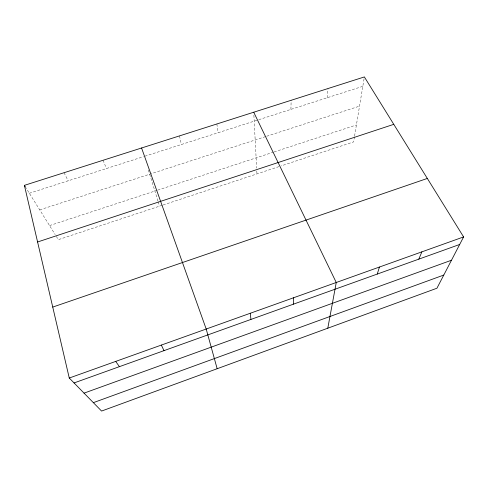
<?xml version="1.0" encoding="UTF-8"?>
<svg xmlns="http://www.w3.org/2000/svg" width="488" height="488" viewBox="0 0 488 488"><rect width="100%" height="100%" fill="white"/><g stroke="black" fill="none" stroke-linecap="round" stroke-linejoin="round"><path stroke-width="0.37" stroke-dasharray="2.44 1.83" d="M290.915 109.385L291.141 100.29M327.119 97.771L328.021 88.529M354.453 136.75L353.593 141.904L281.07 165.92M354.575 136.012L364.371 76.939M162.406 205.21L58.365 239.663L55.565 235.185M163.12 204.978L280.362 166.152M49.562 225.59L157.014 190.357M157.728 190.119L273.414 152.183M274.134 151.945L356.405 124.965M39.729 209.87L265.972 136.475M266.692 136.243L359.528 106.128M29.341 193.26L143.454 156.672M144.893 156.209L362.81 86.327M25.162 186.575L55.162 234.545M64.032 172.715L68.18 180.81M103.084 160.265L106.451 168.537M148.352 169.94L149.45 173.49M149.67 174.204L157.99 201.123M158.216 201.843L159.546 206.162M179.493 135.896L181.371 144.509M216.873 123.976L218.038 132.754M253.882 115.205L256.651 168.067M256.804 170.983L256.956 173.905"/><path stroke-width="0.73" d="M293.312 304.207L293.636 297.741M327.796 328.198L336.256 282.491L253.723 112.228M377.261 274.067L379.432 267.04M418.814 259.146L421.87 251.857M463.6 236.924L436.937 288.225L101.577 411.061L69.266 378.029L24.4 185.355L364.371 76.939L463.6 236.924L69.266 378.029M93.354 402.655L443.781 275.055M84.04 393.139L451.479 260.238M74.066 382.94L459.678 244.47M52.741 307.086L427.329 178.443M37.588 241.987L393.773 124.342M115.705 361.413L119.414 366.653M24.4 185.355L25.162 186.575M161.345 345.083L163.992 350.646M141.569 147.992L206.198 329.028L217.16 368.727M250.289 313.253L250.924 319.433"/></g></svg>
